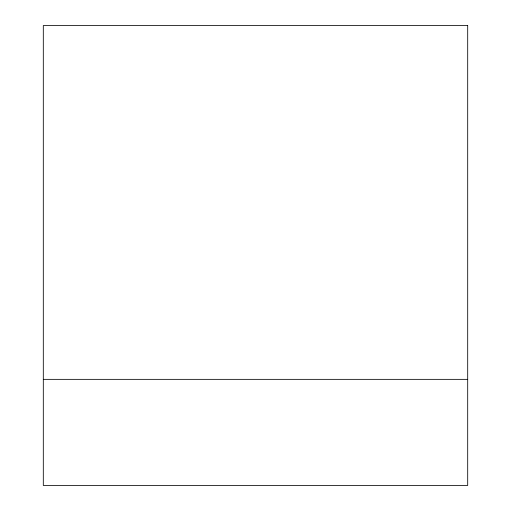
<?xml version="1.0" encoding="UTF-8"?>
<svg xmlns="http://www.w3.org/2000/svg" width="511" height="511" viewBox="0 0 511 511"><rect width="100%" height="100%" fill="white"/><g stroke="black" fill="none" stroke-linecap="round" stroke-linejoin="round"><path stroke-width="0.77" d="M43.307 379.354L467.693 379.354M467.693 25.55L43.307 25.55L43.307 485.45L467.693 485.45L467.693 25.55"/></g></svg>
